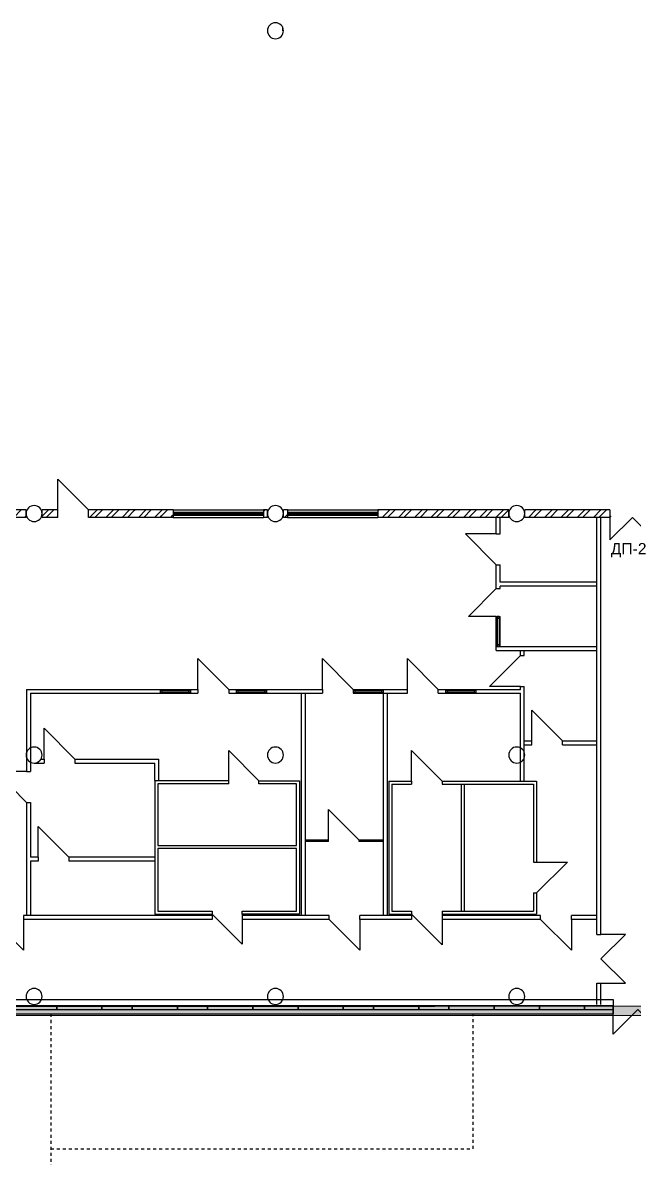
# Model space of a CAD drawing. Header units: metres. Extents: x 183920 to 188551, y 20757 to 23715.
# Drawn here: x 184328.99 to 184349.26, y 20822 to 20859.63 of the extents above; entities that cross this region are included whole.
import ezdxf

# ---------------------------------------------------------------- set-up
doc = ezdxf.new("R2010")
doc.units = ezdxf.units.M
for name, pattern in [('Path', [0.00111125, 0.0003175, -0.00015875, 0.0003175, -0.00015875, 0, -0.00015875]), ('Style_19', [0]), ('Style_24', [0]), ('Style_25', [1.5e-06, 1.2e-06, -1.5e-07, 0, -1.5e-07]), ('Wall Style 01', [0])]:
    doc.linetypes.add(name, pattern=pattern)
for name, color, linetype, true_color in [('brick', 12, 'Continuous', 0xbd0000), ('COLON', 5, 'Continuous', 0x0000ff), ('COOL', 4, 'Continuous', 0x00ffff), ('DOORS', 8, 'Continuous', 0x414141), ('DRAW', 7, 'Continuous', 0xffffff), ('GKL', 5, 'Continuous', 0x0000ff), ('Glass', 4, 'Continuous', 0x00ffff), ('MONOLIT', 7, 'Continuous', 0x691639), ('SENDVICH', 2, 'Continuous', 0xffff00), ('TEXT', 2, 'Continuous', 0xffff00), ('Walls', 7, 'Continuous', 0x68db4c)]:
    doc.layers.add(name, color=color, linetype=linetype, true_color=true_color)
doc.styles.add('Style_9', font='', dxfattribs={"height": 0.3708534375})
doc.styles.get('Style_9').set_extended_font_data('arial')
pattern_1 = [(45, (-3.6, 82), (-0.2694076836320746, 0.2694076836320746), []), (45, (-3.420394800000009, 82), (-0.2694076836320746, 0.2694076836320746), [])]

msp = doc.modelspace()

# ---------------------------------------------------------------- hatches: boundary and pattern name
at = {"layer": 'DRAW'}
h = msp.add_hatch(dxfattribs=at)
h.set_pattern_fill('PATTERN_6', color=256, scale=0.04, style=0, pattern_type=2)
h.set_pattern_definition(pattern_1)
edge = h.paths.add_edge_path(flags=0)
edge.add_line((184329.1024337187, 20843.36154259391), (184329.1024337187, 20843.23654259391))
edge.add_line((184329.1024337187, 20843.23654259391), (184321.6011001476, 20843.23654259391))
edge.add_arc((184321.3674337187, 20843.36154259387), 0.2649999999908644, 331.8554187010656, 360.0000000093713)
edge.add_arc((184321.3674337187, 20843.36154259395), 0.264999999985529, 359.9999999903395, 388.1445812992236)
edge.add_line((184321.6011001476, 20843.48654259391), (184329.1024337187, 20843.48654259391))
edge.add_line((184329.1024337187, 20843.48654259391), (184329.1024337187, 20843.36154259394))
edge.add_line((184329.1024337187, 20843.36154259394), (184329.1024337187, 20843.36154259391))
edge.add_line((184329.1024337187, 20843.36154259391), (184329.1024337187, 20843.36154259391))
h.paths.add_polyline_path([(184332.6872398895, 20843.23654259391), (184331.1721001476, 20843.23654259391), (184331.1721001476, 20843.48654259391), (184332.6872398895, 20843.48654259391), (184332.6872398895, 20843.23654259391)], flags=0)
edge = h.paths.add_edge_path(flags=0)
edge.add_line((184330.1521001476, 20843.23654259391), (184330.1521001476, 20843.48654259391))
edge.add_line((184330.1521001476, 20843.48654259391), (184329.6011001476, 20843.48654259391))
edge.add_arc((184329.3674337187, 20843.36154259391), 0.2649999999989208, -28.14458130863062, 28.14458130863062, ccw=False)
edge.add_line((184329.6011001476, 20843.23654259391), (184330.1521001476, 20843.23654259391))
edge.add_line((184330.1521001476, 20843.23654259391), (184330.1521001476, 20843.23654259391))
h.paths.add_polyline_path([(184333.9674337186, 20843.48654259391), (184333.5872398895, 20843.48654259391), (184333.5872398895, 20843.23654259391), (184333.9674337186, 20843.23654259391), (184333.9674337186, 20843.48654259391)], flags=0)
h = msp.add_hatch(dxfattribs=at)
h.set_pattern_fill('PATTERN_6', color=256, scale=0.04, style=0, pattern_type=2)
h.set_pattern_definition(pattern_1)
h.paths.add_polyline_path([(184333.5922398895, 20843.48654259391), (184332.7674337187, 20843.48654259391), (184332.7674337187, 20843.36154259391), (184333.5922398895, 20843.36154259391), (184333.5922398895, 20843.48654259391)], flags=0)
h.paths.add_polyline_path([(184333.5922398895, 20843.36154259391), (184332.7674337187, 20843.36154259391), (184332.7674337187, 20843.23654259391), (184333.5922398895, 20843.23654259391), (184333.5922398895, 20843.36154259391)], flags=0)
h.paths.add_polyline_path([(184332.7674337187, 20843.48654259391), (184332.6922398895, 20843.48654259391), (184332.6922398895, 20843.36154259391), (184332.7674337187, 20843.36154259391), (184332.7674337187, 20843.48654259391)], flags=0)
h.paths.add_polyline_path([(184332.7674337187, 20843.36154259391), (184332.6922398895, 20843.36154259391), (184332.6922398895, 20843.23654259391), (184332.7674337187, 20843.23654259391), (184332.7674337187, 20843.36154259391)], flags=0)
h = msp.add_hatch(dxfattribs=at)
h.set_pattern_fill('PATTERN_0', color=256, scale=0.04, style=0, pattern_type=2)
h.set_pattern_definition([(45, (-3.600000000000116, 82), (-0.2694076836320746, 0.2694076836320746), []), (45, (-3.420394800000009, 82), (-0.2694076836320746, 0.2694076836320746), [])])
edge = h.paths.add_edge_path(flags=0)
edge.add_arc((184337.3674337187, 20843.3615425939), 0.264999999999885, 151.8554186882143, 179.9999999971196, ccw=False)
edge.add_line((184337.1337672897, 20843.48654259391), (184336.9674337186, 20843.48654259391))
edge.add_line((184336.9674337186, 20843.48654259391), (184336.9674337186, 20843.23654259391))
edge.add_line((184336.9674337186, 20843.23654259391), (184337.1337672897, 20843.23654259391))
edge.add_arc((184337.3674337187, 20843.36154259392), 0.2650000000039646, 180.0000000031016, 208.1445813115647, ccw=False)
edge.add_line((184337.1024337187, 20843.36154259391), (184337.1024337187, 20843.36154259391))
edge = h.paths.add_edge_path(flags=0)
edge.add_line((184337.7674337187, 20843.48654259391), (184337.6011001476, 20843.48654259391))
edge.add_arc((184337.3674337187, 20843.36154259395), 0.2649999999853331, -9.671225598140154e-09, 28.14458129923412, ccw=False)
edge.add_arc((184337.3674337187, 20843.36154259387), 0.2649999999894126, -28.14458129901311, 9.44999101193389e-09, ccw=False)
edge.add_line((184337.6011001476, 20843.23654259391), (184337.7674337187, 20843.23654259391))
edge.add_line((184337.7674337187, 20843.23654259391), (184337.7674337187, 20843.48654259391))
edge.add_line((184337.7674337187, 20843.48654259391), (184337.7674337187, 20843.48654259391))
h.paths.add_polyline_path([(184341.6437635504, 20843.48654259391), (184340.7674337187, 20843.48654259391), (184340.7674337187, 20843.23654259391), (184341.2890934767, 20843.23654259391), (184341.6437635504, 20843.48654259391)], flags=0)
edge = h.paths.add_edge_path(flags=0)
edge.add_line((184345.1337672897, 20843.48654259391), (184341.6437635504, 20843.48654259391))
edge.add_line((184341.6437635504, 20843.48654259391), (184341.2890934767, 20843.23654259391))
edge.add_line((184341.2890934767, 20843.23654259391), (184345.1337672897, 20843.23654259391))
edge.add_arc((184345.3674337187, 20843.36154259392), 0.2650000000033766, 180.0000000030697, 208.1445813115965, ccw=False)
edge.add_arc((184345.3674337187, 20843.3615425939), 0.2649999999996817, 151.8554186882033, 179.9999999971306, ccw=False)
edge.add_line((184345.1337672897, 20843.48654259391), (184345.1337672897, 20843.48654259391))
edge = h.paths.add_edge_path(flags=0)
edge.add_line((184348.4974337186, 20843.48654259391), (184345.6011001476, 20843.48654259391))
edge.add_arc((184345.3674337187, 20843.36154259395), 0.2649999999851371, -9.681798474048264e-09, 28.144581299244805, ccw=False)
edge.add_arc((184345.3674337187, 20843.36154259387), 0.2649999999887592, -28.144581299048525, 9.485518148721894e-09, ccw=False)
edge.add_line((184345.6011001476, 20843.23654259391), (184348.4974337186, 20843.23654259391))
edge.add_line((184348.4974337186, 20843.23654259391), (184348.4974337186, 20843.48654259391))
edge.add_line((184348.4974337186, 20843.48654259391), (184348.4974337186, 20843.48654259391))
at = {"layer": 'Walls', "transparency": 33554483}
msp.add_hatch(color=256, dxfattribs=at).paths.add_polyline_path([(184280.7873232882, 20827.01502501898), (184280.7874337187, 20826.7150250393), (184418.8040000001, 20826.765829159), (184419.1040000001, 20826.76593958948), (184434.9920000002, 20826.7717879878), (184435.2920000002, 20826.77189841828), (184458.9324340002, 20826.7806005), (184458.9323235697, 20827.08060047967), (184435.2920000002, 20827.0718984386), (184434.9920000002, 20827.07178800812), (184281.0874335005, 20827.01513549003), (184280.7873232882, 20827.01502501898)], flags=0)

# ---------------------------------------------------------------- linework, layer by layer
at = {"layer": 'brick', "linetype": 'Style_19'}
for points in [[(184329.1024337187, 20843.48654259391), (184321.6324337187, 20843.48654259391)], [(184329.1024337187, 20843.23654259391), (184329.1024337187, 20843.48654259391)], [(184329.6324337187, 20843.23654259391), (184329.6324337187, 20843.48654259391)], [(184330.1521001476, 20843.48654259391), (184329.6324337187, 20843.48654259391)], [(184330.1521001476, 20843.23654259391), (184330.1521001476, 20843.48654259391)], [(184332.6922398895, 20843.48654259391), (184331.1721001476, 20843.48654259391)], [(184331.1721001476, 20843.23654259391), (184331.1721001476, 20843.48654259391)], [(184333.9724337186, 20843.48654259391), (184332.6922398895, 20843.48654259391)], [(184333.9724337186, 20843.48654260928), (184333.9724337186, 20843.23654260872)], [(184333.9724337186, 20843.48654260928), (184336.9724337186, 20843.48654260872)], [(184337.1024337187, 20843.48654259391), (184336.9724337186, 20843.48654259391)], [(184336.9724337186, 20843.48654260928), (184336.9724337186, 20843.23654260872)], [(184337.1024337187, 20843.23654259391), (184337.1024337187, 20843.48654259391)], [(184337.7624337187, 20843.48654259391), (184337.6324337187, 20843.48654259391)], [(184337.6324337187, 20843.23654259391), (184337.6324337187, 20843.48654259391)], [(184337.7624337187, 20843.48654260928), (184340.7624337187, 20843.48654260872)], [(184337.7624337187, 20843.48654260928), (184337.7624337187, 20843.23654260872)], [(184340.7624337187, 20843.48654260928), (184340.7624337187, 20843.23654260872)], [(184345.1024337187, 20843.48654259391), (184340.7624337187, 20843.48654259391)], [(184345.1024337187, 20843.23654259391), (184345.1024337187, 20843.48654259391)], [(184345.6324337187, 20843.23654259391), (184345.6324337187, 20843.48654259391)], [(184348.4574337187, 20843.48654259391), (184345.6324337187, 20843.48654259391)], [(184348.4574337187, 20843.48654260035), (184348.4574337187, 20843.23654259391)], [(184329.1024337187, 20843.23654259391), (184321.6324337187, 20843.23654259391)], [(184330.1521001476, 20843.23654259391), (184329.6324337187, 20843.23654259391)], [(184332.6922398895, 20843.23654259391), (184331.1721001476, 20843.23654259391)], [(184333.9724337186, 20843.23654259391), (184332.6922398895, 20843.23654259391)], [(184333.9724337186, 20843.23654261988), (184336.9724337186, 20843.23654261988)], [(184337.1024337187, 20843.23654259391), (184336.9724337186, 20843.23654259391)], [(184337.7624337187, 20843.23654259391), (184337.6324337187, 20843.23654259391)], [(184337.7624337187, 20843.23654261988), (184340.7624337187, 20843.23654261988)], [(184345.1024337187, 20843.23654259391), (184340.7624337187, 20843.23654259391)], [(184348.4574337187, 20843.23654259391), (184345.6324337187, 20843.23654259391)]]:
    msp.add_lwpolyline(points, dxfattribs=at)
at = {"layer": 'COLON', "linetype": 'Style_19'}
for points in [[(184337.1024337187, 20859.36154259391, 0.9999999999999999), (184337.6324337187, 20859.36154259391, 0.9999999999999999), (184337.1024337187, 20859.36154259391)], [(184329.1024337187, 20843.36154259391, 0.9999999999999999), (184329.6324337187, 20843.36154259391, 0.9999999999999999), (184329.1024337187, 20843.36154259391)], [(184337.1024337187, 20843.36154259391, 0.9999999999999999), (184337.6324337187, 20843.36154259391, 0.9999999999999999), (184337.1024337187, 20843.36154259391)], [(184345.1024337187, 20843.36154259391, 0.9999999999999999), (184345.6324337187, 20843.36154259391, 0.9999999999999999), (184345.1024337187, 20843.36154259391)], [(184329.1024337187, 20835.36154259391, 0.9999999999999999), (184329.6324337187, 20835.36154259391, 0.9999999999999999), (184329.1024337187, 20835.36154259391)], [(184337.1024337187, 20835.36154259391, 0.9999999999999999), (184337.6324337187, 20835.36154259391, 0.9999999999999999), (184337.1024337187, 20835.36154259391)], [(184345.1024337187, 20835.36154259391, 0.9999999999999999), (184345.6324337187, 20835.36154259391, 0.9999999999999999), (184345.1024337187, 20835.36154259391)], [(184329.1024337187, 20827.36154259391, 0.9999999999999999), (184329.6324337187, 20827.36154259391, 0.9999999999999999), (184329.1024337187, 20827.36154259391)], [(184337.1024337187, 20827.36154259391, 0.9999999999999999), (184337.6324337187, 20827.36154259391, 0.9999999999999999), (184337.1024337187, 20827.36154259391)], [(184345.1024337187, 20827.36154259391, 0.9999999999999999), (184345.6324337187, 20827.36154259391, 0.9999999999999999), (184345.1024337187, 20827.36154259391)]]:
    msp.add_lwpolyline(points, format="xyb", close=True, dxfattribs=at)
msp.add_lwpolyline([(184337.6174337188, 20859.36154259391), (184337.6174337188, 20859.48654259391)], dxfattribs=at)
at = {"layer": 'COOL', "linetype": 'Style_19'}
for points in [[(184335.817433706, 20834.51154237238), (184335.817433706, 20835.51154237238), (184336.817433706, 20834.51154237238)], [(184341.8775046323, 20834.4915428684), (184341.8775046324, 20835.5115428684), (184342.8975046323, 20834.49154286827)], [(184335.817433706, 20834.51154237238), (184333.3675046228, 20834.51154237238), (184333.367504574, 20830.09154260918), (184335.2675046237, 20830.09154260918)], [(184335.817433706, 20834.41154234529), (184333.4675046191, 20834.41154234529), (184333.4675046191, 20832.36154235895), (184338.0675046299, 20832.36154235895), (184338.0675046299, 20834.41154234529), (184336.817433706, 20834.41154234529), (184336.817433706, 20834.51154237238)], [(184335.817433706, 20834.41154234529), (184335.817433706, 20834.51154237238)], [(184336.817433706, 20834.51154237238), (184338.1675046356, 20834.51154237238), (184338.1675046356, 20830.09154260918), (184336.2675046242, 20830.09154237251)], [(184341.1275046323, 20834.4915428685), (184341.8775046323, 20834.4915428684)], [(184341.1275046323, 20834.4915428685), (184341.1275046352, 20830.0915428685)], [(184341.2275046323, 20834.39154286849), (184341.2275046351, 20830.19154286849)], [(184341.2275046323, 20834.39154286849), (184341.8775046323, 20834.3915428684)], [(184341.8775046323, 20834.4915428684), (184341.8775046323, 20834.3915428684)], [(184342.8975046323, 20834.49154286827), (184342.8975046323, 20834.39154286827)], [(184342.8975046323, 20834.49154286827), (184346.0275046398, 20834.49154286787)], [(184342.8975046323, 20834.39154286827), (184345.9275046399, 20834.39154286788)], [(184343.5275046399, 20834.39154286634), (184343.5275046427, 20830.19154286819)], [(184343.6275046399, 20834.3915428664), (184343.6275046427, 20830.19154286818)], [(184345.9275046399, 20834.39154286789), (184345.9275046416, 20831.81154286788)], [(184346.0275046398, 20834.49154286788), (184346.0275046416, 20831.81154286787)], [(184336.2675046242, 20830.09154237251), (184336.2675046242, 20830.19154237262), (184338.0675046299, 20830.19154237262), (184338.0675046299, 20832.26154235907), (184333.4675046191, 20832.26154235907), (184333.4675046191, 20830.19154237262), (184335.2675046237, 20830.19154237262), (184335.2675046237, 20830.09154260918)], [(184345.9275046416, 20831.81154286788), (184346.0275046416, 20831.81154286787)], [(184346.0275046416, 20831.81154286787), (184347.0475046416, 20831.81154286855), (184346.0275046423, 20830.79154286787)], [(184345.9275046423, 20830.79154286788), (184346.0275046423, 20830.79154286787)], [(184345.9275046423, 20830.79154286788), (184345.9275046427, 20830.19154286788)], [(184346.0275046423, 20830.79154286787), (184346.0275046427, 20830.09154286788)], [(184336.2675046242, 20830.09154237251), (184336.2675043876, 20829.09154236882), (184335.2675046237, 20830.09154260918)], [(184341.1275046352, 20830.0915428685), (184341.8775046352, 20830.0915428684)], [(184341.2275046351, 20830.19154286849), (184341.8775046351, 20830.1915428684)], [(184341.8775046351, 20830.1915428684), (184341.8775046352, 20830.0915428684)], [(184342.8975046352, 20830.09154286827), (184342.897504635, 20829.07152238104), (184341.8775046352, 20830.0915428684)], [(184342.8975046351, 20830.19154286827), (184342.8975046352, 20830.09154286827)], [(184342.8975046351, 20830.19154286827), (184345.9275046427, 20830.19154286788)], [(184342.8975046352, 20830.09154286827), (184346.0275046427, 20830.09154286787)]]:
    msp.add_lwpolyline(points, dxfattribs=at)
at = {"layer": 'DOORS', "linetype": 'Style_24'}
for points in [[(184330.1521001476, 20843.48654259391), (184330.1521001476, 20844.50654259391), (184331.1721001476, 20843.48654259391)], [(184333.9724337186, 20843.411542609), (184336.9724337186, 20843.411542609)], [(184337.7624337187, 20843.411542609), (184340.7624337187, 20843.411542609)], [(184333.9724337186, 20843.311542609), (184336.9724337186, 20843.311542609)], [(184337.7624337187, 20843.311542609), (184340.7624337187, 20843.311542609)], [(184348.4574337187, 20843.23654259391), (184348.4574337255, 20842.48654259391), (184349.2074337187, 20843.23654260078), (184349.9574337255, 20842.48654260765), (184349.9574337187, 20843.23654260765)]]:
    msp.add_lwpolyline(points, dxfattribs=at)
at = {"layer": 'DOORS', "linetype": 'Style_19'}
for points in [[(184344.6874337186, 20842.68654259391), (184343.6674337187, 20842.68654259391), (184344.6874337186, 20841.66654259391)], [(184344.6874337186, 20839.95654259391), (184343.7674337187, 20839.95654259391), (184344.6874337186, 20840.87654259391)], [(184334.7975046364, 20837.53654260044), (184334.7975046364, 20838.55654260044), (184335.8175046364, 20837.53654260044)], [(184338.9275046363, 20837.53654260044), (184338.9275046363, 20838.55654260044), (184339.9475046363, 20837.53654260044)], [(184341.7474337186, 20837.53654260044), (184341.7474337186, 20838.55654260044), (184342.7674337187, 20837.53654260044)], [(184345.4874337187, 20837.63654259391), (184344.4674337186, 20837.63654259391), (184345.4874337187, 20838.65654259391)], [(184345.8674337186, 20835.82654259391), (184345.8674337186, 20836.84654259391), (184346.8874337187, 20835.82654259391)], [(184329.6954688037, 20835.22654259391), (184329.6954688037, 20836.24654259391), (184330.7154688037, 20835.22654259391)], [(184329.1174337186, 20834.81154262027), (184328.0950897836, 20834.81154262027), (184329.1174337186, 20833.79154262027)], [(184339.1275046351, 20832.54154260601), (184339.127504635, 20833.56154260601), (184340.1475046351, 20832.54154260601)], [(184329.4974337186, 20831.97154260596), (184329.4974337186, 20832.99154260596), (184330.5174337187, 20831.97154260596)], [(184329.0175278785, 20829.91154260379), (184329.0175278698, 20828.89154248174), (184327.9975278785, 20829.9115426125)], [(184340.1675046344, 20829.91154260505), (184340.1675046346, 20828.89154260506), (184339.1475046344, 20829.91154260494)], [(184347.1774337187, 20829.91154260585), (184347.1774337188, 20828.89154260585), (184346.1574337186, 20829.91154260573)], [(184348.1574337186, 20827.79654260975), (184348.9674337186, 20827.79654260975), (184348.1574337186, 20828.60654260975), (184348.9674337186, 20829.41654260975), (184348.1574337186, 20829.41654260975)], [(184350.1874337186, 20826.92654259391), (184350.1874337186, 20826.11654259391), (184349.3774337186, 20826.92654259391), (184348.5674337187, 20826.11654259391), (184348.5674337187, 20826.92654259391)]]:
    msp.add_lwpolyline(points, dxfattribs=at)
at = {"layer": 'GKL', "linetype": 'Style_19'}
for points in [[(184344.6874337186, 20842.68654259391), (184344.6874337186, 20843.23654259391)], [(184344.8174337187, 20842.68654259391), (184344.8174337187, 20843.23654259391)], [(184348.0274337186, 20829.41654260975), (184348.0274337186, 20843.23654259391)], [(184348.1574337186, 20829.41654260975), (184348.1574337186, 20843.23654259391)], [(184344.6874337186, 20842.68654259391), (184344.8174337187, 20842.68654259391)], [(184344.6874337186, 20840.87654259391), (184344.6874337186, 20841.66654259391)], [(184344.6874337186, 20841.66654259391), (184344.8174337187, 20841.66654259391)], [(184344.8174337187, 20841.08654259391), (184344.8174337187, 20841.66654259391)], [(184344.6874337186, 20840.87654259391), (184344.8174337187, 20840.87654259391)], [(184348.0274337186, 20841.08654259391), (184344.8174337187, 20841.08654259391)], [(184344.8174337187, 20840.87654259391), (184344.8174337187, 20840.95654259391)], [(184348.0274337186, 20840.95654259391), (184344.8174337187, 20840.95654259391)], [(184344.6874337186, 20838.82654259391), (184344.6874337186, 20839.95654259391)], [(184344.6874337186, 20839.95654259391), (184344.8174337187, 20839.95654259391)], [(184344.8174337187, 20838.95654259391), (184344.8174337187, 20839.95654259391)], [(184344.6874337186, 20838.95654259391), (184348.0274337186, 20838.95654259391)], [(184344.6874337186, 20838.82654259391), (184348.0274337186, 20838.82654259391)], [(184345.4874337187, 20838.65654259391), (184345.4874337187, 20838.82654259391)], [(184345.4874337187, 20838.65654259391), (184345.6174337186, 20838.65654259391)], [(184345.6174337186, 20838.65654259391), (184345.6174337186, 20838.82654259391)], [(184329.1174337186, 20837.53654260044), (184329.1174337186, 20834.81154262027)], [(184329.1174337186, 20837.53654260044), (184334.7975046364, 20837.53654260044)], [(184329.2474337186, 20837.40654260043), (184329.2474337186, 20834.81154262027)], [(184329.2474337186, 20837.40654260043), (184334.7975046363, 20837.40654260043)], [(184333.5475046364, 20837.53654260044), (184333.5475046363, 20837.40654260043)], [(184334.5475046364, 20837.53654260044), (184334.5475046363, 20837.40654260043)], [(184334.7975046364, 20837.53654260044), (184334.7975046363, 20837.40654260043)], [(184335.8175046364, 20837.53654260044), (184335.8175046364, 20837.40654260043)], [(184335.8175046364, 20837.53654260044), (184338.9275046363, 20837.53654260044)], [(184335.8175046364, 20837.40654260043), (184338.9275046363, 20837.40654260043)], [(184336.0675046364, 20837.53654260044), (184336.0675046364, 20837.40654260043)], [(184337.0675046364, 20837.53654260044), (184337.0675046364, 20837.40654260043)], [(184338.2175046364, 20837.40654260043), (184338.2175046344, 20830.04154260601)], [(184338.3475046364, 20837.40654260043), (184338.3475046344, 20830.04154260601)], [(184338.9275046363, 20837.53654260044), (184338.9275046363, 20837.40654260043)], [(184339.9475046363, 20837.53654260044), (184341.7474337186, 20837.53654260044)], [(184339.9475046363, 20837.53654260044), (184339.9475046363, 20837.40654260043)], [(184339.9475046363, 20837.40654260043), (184341.7474337186, 20837.40654260043)], [(184340.9475046344, 20830.04154260602), (184340.9475046364, 20837.53654260044)], [(184341.0775046344, 20830.04154260602), (184341.0775046363, 20837.40654260043)], [(184341.7474337186, 20837.40654260043), (184341.7474337186, 20837.53654260044)], [(184342.7674337187, 20837.53654260044), (184345.4874337187, 20837.53654260044)], [(184342.7674337187, 20837.40654260043), (184342.7674337187, 20837.53654260044)], [(184342.7674337187, 20837.40654260043), (184345.4874337187, 20837.40654260043)], [(184343.0174337187, 20837.40654260043), (184343.0174337187, 20837.53654260044)], [(184344.0174337187, 20837.40654260043), (184344.0174337187, 20837.53654260044)], [(184345.4874337187, 20837.63654259391), (184345.6174337186, 20837.63654259391)], [(184345.4874337187, 20837.53654260044), (184345.4874337187, 20837.63654259391)], [(184345.4874337187, 20834.49154286794), (184345.4874337187, 20837.40654260043)], [(184345.6174337186, 20834.49154286792), (184345.6174337186, 20837.63654259391)], [(184345.6174337186, 20835.82654259391), (184345.8674337186, 20835.82654259391)], [(184345.6174337186, 20835.69654259391), (184345.8674337186, 20835.69654259391)], [(184345.8674337186, 20835.69654259391), (184345.8674337186, 20835.82654259391)], [(184346.8874337187, 20835.82654259391), (184348.0274337186, 20835.82654259391)], [(184346.8874337187, 20835.69654259391), (184346.8874337187, 20835.82654259391)], [(184346.8874337187, 20835.69654259391), (184348.0274337186, 20835.69654259391)], [(184329.5954688037, 20835.22654259391), (184329.6954688037, 20835.22654259391)], [(184329.6954688037, 20835.22654259391), (184329.6954688037, 20835.09654259391)], [(184330.7154688037, 20835.22654259391), (184333.4975046219, 20835.22654259391)], [(184330.7154688037, 20835.22654259391), (184330.7154688037, 20835.09654259391)], [(184333.4975046219, 20834.52029794492), (184333.4975046219, 20835.22654259391)], [(184329.1174337186, 20834.81154262027), (184329.2474337186, 20834.81154262027)], [(184329.3674337186, 20835.09654259391), (184329.6954688037, 20835.09654259391)], [(184330.7154688037, 20835.09654259391), (184333.3675046219, 20835.09654259391)], [(184333.3675046219, 20834.52029794492), (184333.3675046219, 20835.09654259391)], [(184329.1174337186, 20833.79154262027), (184329.2474337186, 20833.79154262027)], [(184329.1174337186, 20833.79154262027), (184329.1174337186, 20830.04154260596)], [(184329.2474337186, 20833.79154262027), (184329.2474337186, 20831.97154260596)], [(184329.1174337186, 20833.5115426086), (184329.1174337186, 20830.06154261066)], [(184339.1275046351, 20832.54154260601), (184338.3475046351, 20832.54154260601)], [(184339.127504635, 20832.49154260601), (184338.3475046351, 20832.49154260601)], [(184339.127504635, 20832.49154260601), (184339.1275046351, 20832.54154260601)], [(184340.9475046351, 20832.54154260602), (184340.1475046351, 20832.54154260601)], [(184340.147504635, 20832.49154260601), (184340.1475046351, 20832.54154260601)], [(184340.947504635, 20832.49154260602), (184340.147504635, 20832.49154260601)], [(184329.4974337186, 20831.97154260596), (184329.2474337186, 20831.97154260596)], [(184329.4974337186, 20831.84154260595), (184329.2474337186, 20831.84154260595)], [(184329.2474337186, 20831.84154260595), (184329.2474337186, 20830.04154260596)], [(184329.4974337186, 20831.97154260596), (184329.4974337186, 20831.84154260595)], [(184330.5174337187, 20831.97154260596), (184330.5174337187, 20831.84154260596)], [(184333.3675045946, 20831.97154260598), (184330.5174337187, 20831.97154260596)], [(184333.3675045932, 20831.84154260598), (184330.5174337187, 20831.84154260596)], [(184335.2675046237, 20830.04154260599), (184329.0175278785, 20830.04154260596)], [(184329.0175278785, 20830.04154260595), (184329.0175278785, 20829.9115426125)], [(184335.2675046237, 20829.9115426045), (184329.0175278785, 20829.91154260379)], [(184335.2675046237, 20830.04154260599), (184335.2675046237, 20829.9115426045)], [(184336.2675046242, 20830.041542606), (184336.2675046242, 20829.91154260461)], [(184339.1475046344, 20830.04154260601), (184336.2675046242, 20830.041542606)], [(184339.1475046344, 20829.91154260494), (184336.2675046242, 20829.91154260461)], [(184339.1475046344, 20829.91154260494), (184339.1475046344, 20830.04154260601)], [(184341.8775046352, 20830.04154260602), (184340.1675046344, 20830.04154260602)], [(184340.1675046344, 20829.91154260505), (184340.1675046344, 20830.04154260602)], [(184341.8775046352, 20829.91154260525), (184340.1675046344, 20829.91154260505)], [(184341.8775046352, 20830.04154260602), (184341.8775046352, 20829.91154260525)], [(184346.1574337186, 20830.04154260605), (184342.8975046352, 20830.04154260603)], [(184342.8975046352, 20830.04154260603), (184342.8975046352, 20829.91154260536)], [(184346.1574337186, 20829.91154260573), (184342.8975046352, 20829.91154260536)], [(184346.1574337186, 20829.91154260573), (184346.1574337186, 20830.04154260605)], [(184348.0274337186, 20830.04154260606), (184347.1774337187, 20830.04154260606)], [(184347.1774337187, 20829.91154260585), (184347.1774337187, 20830.04154260606)], [(184348.0274337186, 20829.91154260595), (184347.1774337187, 20829.91154260585)], [(184348.0274337186, 20829.41654260975), (184348.1574337186, 20829.41654260975)], [(184348.0274337186, 20827.09654259391), (184348.0274337186, 20827.79654260975)], [(184348.0274337186, 20827.79654260975), (184348.1574337186, 20827.79654260975)], [(184348.1574337186, 20827.09654259391), (184348.1574337186, 20827.79654260975)]]:
    msp.add_lwpolyline(points, dxfattribs=at)
at = {"layer": 'Glass', "linetype": 'Style_19'}
for points in [[(184333.9724337186, 20843.33154259391), (184334.0324337186, 20843.33154259391), (184334.0324337186, 20843.39154259391), (184333.9724337186, 20843.39154259391), (184333.9724337186, 20843.33154259391)], [(184334.9524337187, 20843.33154259391), (184335.0124337187, 20843.33154259391), (184335.0124337187, 20843.39154259391), (184334.9524337187, 20843.39154259391), (184334.9524337187, 20843.33154259391)], [(184335.9324337186, 20843.33154259391), (184335.9924337186, 20843.33154259391), (184335.9924337186, 20843.39154259391), (184335.9324337186, 20843.39154259391), (184335.9324337186, 20843.33154259391)], [(184336.9124337187, 20843.33154259391), (184336.9724337186, 20843.33154259391), (184336.9724337186, 20843.39154259391), (184336.9124337187, 20843.39154259391), (184336.9124337187, 20843.33154259391)], [(184337.7624337187, 20843.33154259391), (184337.8224337187, 20843.33154259391), (184337.8224337187, 20843.39154259391), (184337.7624337187, 20843.39154259391), (184337.7624337187, 20843.33154259391)], [(184338.7424337186, 20843.33154259391), (184338.8024337187, 20843.33154259391), (184338.8024337187, 20843.39154259391), (184338.7424337186, 20843.39154259391), (184338.7424337186, 20843.33154259391)], [(184339.7224337186, 20843.33154259391), (184339.7824337186, 20843.33154259391), (184339.7824337186, 20843.39154259391), (184339.7224337186, 20843.39154259391), (184339.7224337186, 20843.33154259391)], [(184340.7024337187, 20843.33154259391), (184340.7624337187, 20843.33154259391), (184340.7624337187, 20843.39154259391), (184340.7024337187, 20843.39154259391), (184340.7024337187, 20843.33154259391)], [(184344.7224337187, 20839.95654259391), (184344.7224337187, 20839.89654259391), (184344.7824337186, 20839.89654259391), (184344.7824337186, 20839.95654259391), (184344.7224337187, 20839.95654259391)], [(184344.7224337187, 20839.01654259391), (184344.7224337187, 20838.95654259391), (184344.7824337186, 20838.95654259391), (184344.7824337186, 20839.01654259391), (184344.7224337187, 20839.01654259391)], [(184333.5475046364, 20837.44154260045), (184333.6075046364, 20837.44154260045), (184333.6075046364, 20837.50154260042), (184333.5475046364, 20837.50154260042), (184333.5475046364, 20837.44154260045)], [(184334.4875046364, 20837.44154260045), (184334.5475046364, 20837.44154260045), (184334.5475046364, 20837.50154260042), (184334.4875046364, 20837.50154260042), (184334.4875046364, 20837.44154260045)], [(184336.0675040869, 20837.44154260045), (184336.1275040868, 20837.44154260045), (184336.1275040868, 20837.50154260042), (184336.0675040869, 20837.50154260042), (184336.0675040869, 20837.44154260045)], [(184337.0075040869, 20837.44154260045), (184337.0675040869, 20837.44154260045), (184337.0675040869, 20837.50154260042), (184337.0075040869, 20837.50154260042), (184337.0075040869, 20837.44154260045)], [(184339.9475046363, 20837.44153425125), (184340.0075046363, 20837.44153425125), (184340.0075046363, 20837.50153425122), (184339.9475046363, 20837.50153425122), (184339.9475046363, 20837.44153425125)], [(184340.8875046364, 20837.44153425125), (184340.9475046363, 20837.44153425125), (184340.9475046363, 20837.50153425122), (184340.8875046364, 20837.50153425122), (184340.8875046364, 20837.44153425125)], [(184343.0174337187, 20837.44154260045), (184343.0774337187, 20837.44154260045), (184343.0774337187, 20837.50154260042), (184343.0174337187, 20837.50154260042), (184343.0174337187, 20837.44154260045)], [(184343.9574337187, 20837.44154260045), (184344.0174337187, 20837.44154260045), (184344.0174337187, 20837.50154260042), (184343.9574337187, 20837.50154260042), (184343.9574337187, 20837.44154260045)], [(184330.1174337186, 20826.92654259391), (184331.6174337186, 20826.92654259391), (184331.6174337186, 20827.04654259391), (184330.1174337186, 20827.04654259391), (184330.1174337186, 20826.92654259391)], [(184332.6174337186, 20826.92654259391), (184334.1174337186, 20826.92654259391), (184334.1174337186, 20827.04654259391), (184332.6174337186, 20827.04654259391), (184332.6174337186, 20826.92654259391)], [(184335.1174337186, 20826.92654259391), (184336.6174337186, 20826.92654259391), (184336.6174337186, 20827.04654259391), (184335.1174337186, 20827.04654259391), (184335.1174337186, 20826.92654259391)], [(184338.1174337186, 20826.92654259391), (184339.6174337186, 20826.92654259391), (184339.6174337186, 20827.04654259391), (184338.1174337186, 20827.04654259391), (184338.1174337186, 20826.92654259391)], [(184340.6174337186, 20826.92654259391), (184342.1174337186, 20826.92654259391), (184342.1174337186, 20827.04654259391), (184340.6174337186, 20827.04654259391), (184340.6174337186, 20826.92654259391)], [(184343.1174337186, 20826.92654259391), (184344.6174337186, 20826.92654259391), (184344.6174337186, 20827.04654259391), (184343.1174337186, 20827.04654259391), (184343.1174337186, 20826.92654259391)], [(184346.1174337186, 20826.92654259391), (184347.6174337186, 20826.92654259391), (184347.6174337186, 20827.04654259391), (184346.1174337186, 20827.04654259391), (184346.1174337186, 20826.92654259391)]]:
    msp.add_lwpolyline(points, close=True, dxfattribs=at)
for points in [[(184334.0324337186, 20843.39154259391), (184336.9124337187, 20843.39154259391)], [(184337.8224337187, 20843.39154259391), (184340.7024337187, 20843.39154259391)], [(184336.9124337187, 20843.33154259391), (184334.0324337186, 20843.33154259391)], [(184340.7024337187, 20843.33154259391), (184337.8224337187, 20843.33154259391)], [(184344.7224337187, 20839.89654259391), (184344.7224337187, 20839.01654259391)], [(184344.7824337186, 20839.89654259391), (184344.7824337186, 20839.01654259391)], [(184333.6075046364, 20837.50154260042), (184334.4875046364, 20837.50154260042)], [(184333.6075046364, 20837.44154260045), (184334.4875046364, 20837.44154260045)], [(184336.1275040868, 20837.50154260042), (184337.0075040869, 20837.50154260042)], [(184336.1275040868, 20837.44154260045), (184337.0075040869, 20837.44154260045)], [(184340.0075046363, 20837.50153425122), (184340.8875046364, 20837.50153425122)], [(184340.0075046363, 20837.44153425125), (184340.8875046364, 20837.44153425125)], [(184343.0774337187, 20837.50154260042), (184343.9574337187, 20837.50154260042)], [(184343.0774337187, 20837.44154260045), (184343.9574337187, 20837.44154260045)]]:
    msp.add_lwpolyline(points, dxfattribs=at)
at = {"layer": 'MONOLIT', "linetype": 'Style_19'}
for points in [[(184293.2024337187, 20827.26154259391), (184348.5674337187, 20827.26154259391)], [(184348.5674337187, 20827.26154259391), (184348.5674337187, 20826.78154259391)], [(184293.2024337187, 20826.78154259391), (184348.5674337187, 20826.78154259391)]]:
    msp.add_lwpolyline(points, dxfattribs=at)
at = {"layer": 'MONOLIT', "linetype": 'Path'}
msp.add_lwpolyline([(184329.9174337187, 20826.7815425939), (184329.9111510413, 20804.61794714755)], dxfattribs=at)
at = {"layer": 'MONOLIT', "linetype": 'Style_25'}
for points in [[(184343.9174337187, 20822.31154259391), (184343.9174337187, 20826.78154259391)], [(184329.9174337187, 20822.31154259391), (184343.9174337187, 20822.31154259391)]]:
    msp.add_lwpolyline(points, dxfattribs=at)
at = {"layer": 'SENDVICH', "linetype": 'Style_19'}
for points in [[(184328.6174337186, 20826.92654259391), (184330.1174337186, 20826.92654259391), (184330.1174337186, 20827.04654259391), (184328.6174337186, 20827.04654259391), (184328.6174337186, 20826.92654259391)], [(184331.6174337186, 20826.92654259391), (184332.6174337186, 20826.92654259391), (184332.6174337186, 20827.04654259391), (184331.6174337186, 20827.04654259391), (184331.6174337186, 20826.92654259391)], [(184334.1174337186, 20826.92654259391), (184335.1174337186, 20826.92654259391), (184335.1174337186, 20827.04654259391), (184334.1174337186, 20827.04654259391), (184334.1174337186, 20826.92654259391)], [(184336.6174337186, 20826.92654259391), (184338.1174337186, 20826.92654259391), (184338.1174337186, 20827.04654259391), (184336.6174337186, 20827.04654259391), (184336.6174337186, 20826.92654259391)], [(184339.6174337186, 20826.92654259391), (184340.6174337186, 20826.92654259391), (184340.6174337186, 20827.04654259391), (184339.6174337186, 20827.04654259391), (184339.6174337186, 20826.92654259391)], [(184342.1174337186, 20826.92654259391), (184343.1174337186, 20826.92654259391), (184343.1174337186, 20827.04654259391), (184342.1174337186, 20827.04654259391), (184342.1174337186, 20826.92654259391)], [(184344.6174337186, 20826.92654259391), (184346.1174337186, 20826.92654259391), (184346.1174337186, 20827.04654259391), (184344.6174337186, 20827.04654259391), (184344.6174337186, 20826.92654259391)], [(184347.6174337186, 20826.92654259391), (184348.5674337187, 20826.92654259391), (184348.5674337187, 20827.04654259391), (184347.6174337186, 20827.04654259391), (184347.6174337186, 20826.92654259391)]]:
    msp.add_lwpolyline(points, close=True, dxfattribs=at)
at = {"layer": 'Walls', "linetype": 'Wall Style 01'}
for points in [[(184280.7873232882, 20827.01502501898), (184280.7874337187, 20826.7150250393), (184418.8040000001, 20826.765829159)], [(184281.0874335005, 20827.01513549003), (184434.9920000002, 20827.07178800812)]]:
    msp.add_lwpolyline(points, dxfattribs=at)

# ---------------------------------------------------------------- texts
at = {"layer": 'TEXT', "insert": (184348.4860826621, 20841.90728285853), "char_height": 0.3708534375, "width": 1.994980015370881, "attachment_point": 7, "style": 'Style_9'}
msp.add_mtext('ДП-2', dxfattribs=at)

doc.saveas('drawing.dxf')
